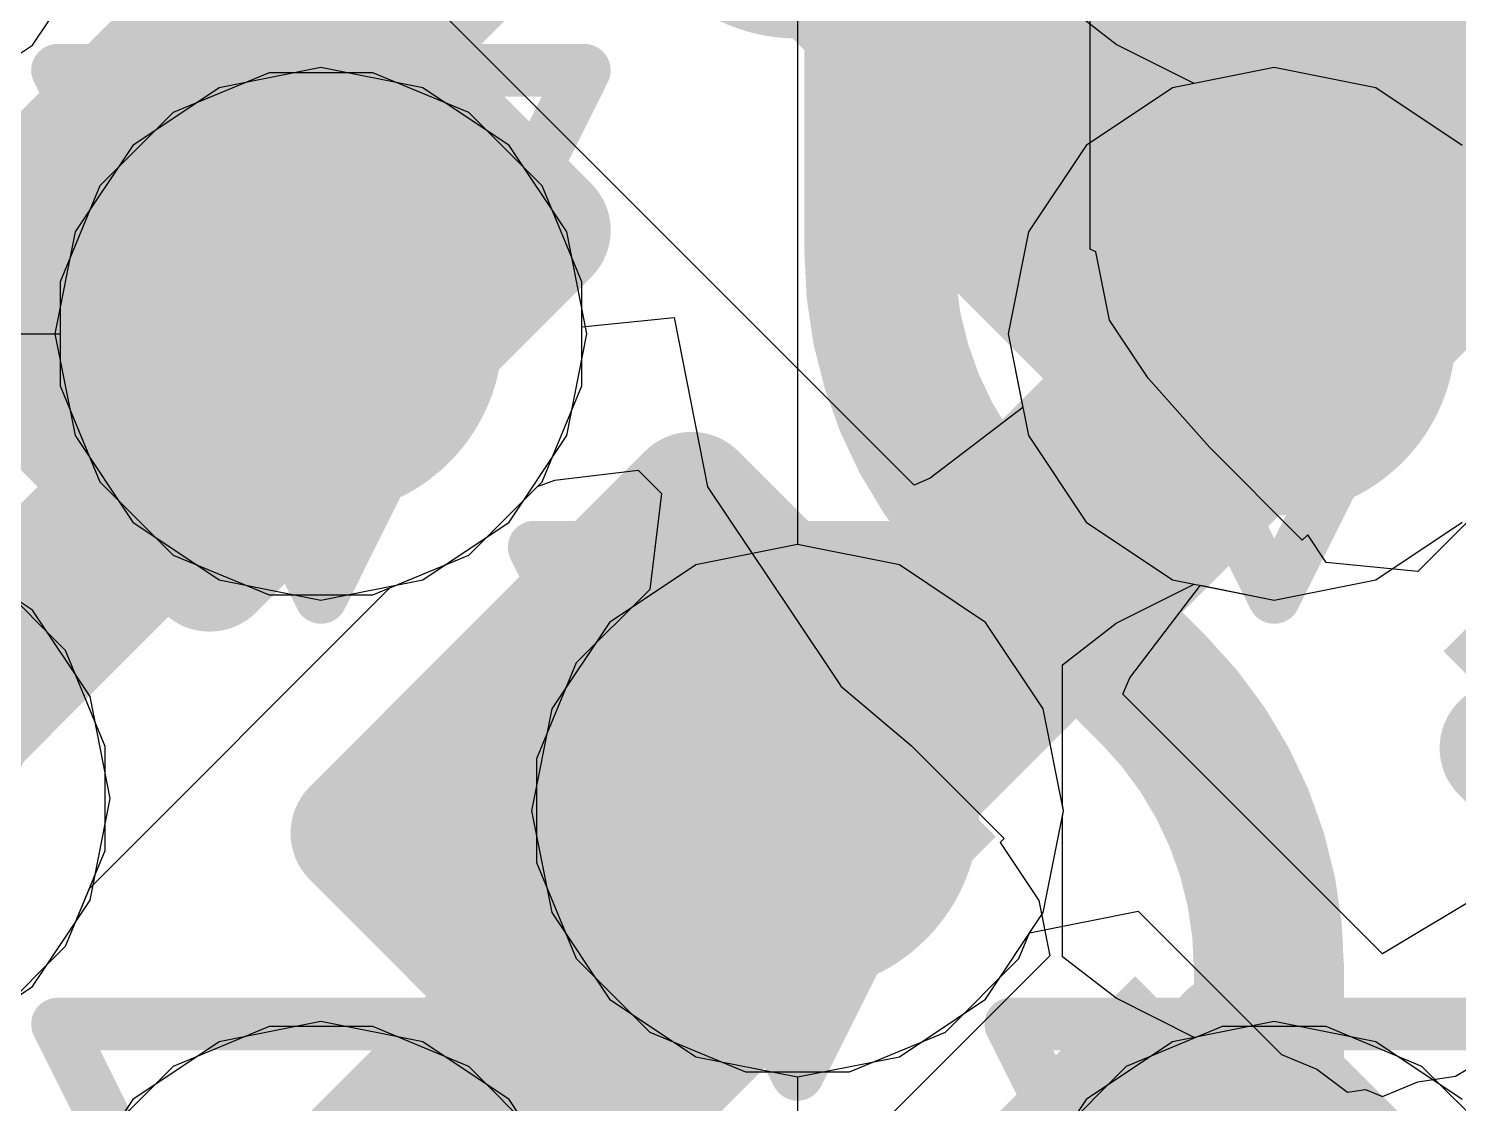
# Model space of a CAD drawing. Header units: inches. Extents: x -6 to 283, y -12 to 154.
# Drawn here: x 56.424 to 57.803, y 11.211 to 12.247 of the extents above; entities that cross this region are included whole.
import ezdxf

# ---------------------------------------------------------------- set-up
doc = ezdxf.new("R2010")
doc.units = ezdxf.units.IN
for name, color, linetype in [('Bottom Layer', 5, 'Continuous'), ('Bottom Overlay', 54, 'Continuous'), ('Bottom Paste', 16, 'Continuous'), ('Bottom Solder', 6, 'Continuous'), ('Drill Drawing', 1, 'Continuous'), ('GND-1', 16, 'Continuous'), ('GND-2', 90, 'Continuous'), ('GND-3', 216, 'Continuous'), ('GND-4', 54, 'Continuous'), ('PWR-1', 156, 'Continuous'), ('PWR-2', 130, 'Continuous'), ('Signal L1', 76, 'Continuous'), ('Signal L2', 6, 'Continuous'), ('Top Layer', 1, 'Continuous'), ('Top Paste', 8, 'Continuous'), ('Top Solder', 216, 'Continuous'), ('Via Holes', 16, 'Continuous')]:
    doc.layers.add(name, color=color, linetype=linetype)

# ---------------------------------------------------------------- blocks, each defined once
blk = doc.blocks.new('BGA_565_15_5_14_4__57')
at = {"layer": 'Top Layer'}
h = blk.add_hatch(color=1, dxfattribs=at)
edge = h.paths.add_edge_path()
edge.add_arc((-4.875, -0.325), 0.125, 0, 360)
h = blk.add_hatch(color=1, dxfattribs=at)
edge = h.paths.add_edge_path()
edge.add_arc((-4.225, -0.325), 0.125, 0, 360)
h = blk.add_hatch(color=1, dxfattribs=at)
edge = h.paths.add_edge_path()
edge.add_arc((-4.225, -0.975), 0.125, 0, 360)
at = {"layer": 'Top Paste'}
h = blk.add_hatch(color=8, dxfattribs=at)
edge = h.paths.add_edge_path()
edge.add_arc((-4.875, -0.325), 0.125, 0, 360)
h = blk.add_hatch(color=8, dxfattribs=at)
edge = h.paths.add_edge_path()
edge.add_arc((-4.225, -0.325), 0.125, 0, 360)
h = blk.add_hatch(color=8, dxfattribs=at)
edge = h.paths.add_edge_path()
edge.add_arc((-4.225, -0.975), 0.125, 0, 360)
at = {"layer": 'Top Solder'}
h = blk.add_hatch(color=216, dxfattribs=at)
edge = h.paths.add_edge_path()
edge.add_arc((-4.875, -0.325), 0.175, 0, 360)
h = blk.add_hatch(color=216, dxfattribs=at)
edge = h.paths.add_edge_path()
edge.add_arc((-4.225, -0.325), 0.175, 0, 360)
h = blk.add_hatch(color=216, dxfattribs=at)
edge = h.paths.add_edge_path()
edge.add_arc((-4.875, -0.975), 0.175, 0, 360)
h = blk.add_hatch(color=216, dxfattribs=at)
edge = h.paths.add_edge_path()
edge.add_arc((-4.225, -0.975), 0.175, 0, 360)
blk = doc.blocks.new('CAP_0201_B_344')
at = {"layer": 'Bottom Layer'}
for points in [[(-0.45, 0.15), (-0.15, 0.15), (-0.15, -0.15), (-0.45, -0.15)], [(0.15, 0.15), (0.45, 0.15), (0.45, -0.15), (0.15, -0.15)]]:
    blk.add_hatch(color=5, dxfattribs=at).paths.add_polyline_path(points)
at = {"layer": 'Bottom Paste'}
for points in [[(-0.45, 0.15), (-0.15, 0.15), (-0.15, -0.15), (-0.45, -0.15)], [(0.15, 0.15), (0.45, 0.15), (0.45, -0.15), (0.15, -0.15)]]:
    blk.add_hatch(color=16, dxfattribs=at).paths.add_polyline_path(points)
at = {"layer": 'Bottom Solder'}
for points in [[(-0.505, 0.205), (-0.095, 0.205), (-0.095, -0.205), (-0.505, -0.205)], [(0.095, 0.205), (0.505, 0.205), (0.505, -0.205), (0.095, -0.205)]]:
    blk.add_hatch(color=6, dxfattribs=at).paths.add_polyline_path(points)
at = {"layer": 'Bottom Overlay'}
for points in [[(-0.5334, 0.2286, 0.127, 0.127, 0), (-0.2032, 0.2286, 0.127, 0.127, 0)], [(-0.5334, -0.2286, 0.127, 0.127, 0), (-0.5334, 0.2286, 0.127, 0.127, 0)], [(0.2032, 0.2286, 0.127, 0.127, 0), (0.5334, 0.2286, 0.127, 0.127, 0)], [(0.5334, -0.2286, 0.127, 0.127, 0), (0.5334, 0.2286, 0.127, 0.127, 0)], [(-0.5334, -0.2286, 0.127, 0.127, 0), (-0.2032, -0.2286, 0.127, 0.127, 0)], [(0.2032, -0.2286, 0.127, 0.127, 0), (0.5334, -0.2286, 0.127, 0.127, 0)]]:
    blk.add_lwpolyline(points, format="xyseb", dxfattribs=at)
for points in [[(-0.5651, 0.2286, 0.0635, 0.0635, 1), (-0.5016, 0.2286, 0.0635, 0.0635, 1)], [(-0.5651, 0.2286, 0.0635, 0.0635, 1), (-0.5016, 0.2286, 0.0635, 0.0635, 1)], [(-0.2349, 0.2286, 0.0635, 0.0635, 1), (-0.1714, 0.2286, 0.0635, 0.0635, 1)], [(0.1714, 0.2286, 0.0635, 0.0635, 1), (0.2349, 0.2286, 0.0635, 0.0635, 1)], [(0.5016, 0.2286, 0.0635, 0.0635, 1), (0.5651, 0.2286, 0.0635, 0.0635, 1)], [(0.5016, 0.2286, 0.0635, 0.0635, 1), (0.5651, 0.2286, 0.0635, 0.0635, 1)], [(-0.5651, -0.2286, 0.0635, 0.0635, 1), (-0.5016, -0.2286, 0.0635, 0.0635, 1)], [(-0.5651, -0.2286, 0.0635, 0.0635, 1), (-0.5016, -0.2286, 0.0635, 0.0635, 1)], [(-0.2349, -0.2286, 0.0635, 0.0635, 1), (-0.1714, -0.2286, 0.0635, 0.0635, 1)], [(0.1714, -0.2286, 0.0635, 0.0635, 1), (0.2349, -0.2286, 0.0635, 0.0635, 1)], [(0.5016, -0.2286, 0.0635, 0.0635, 1), (0.5651, -0.2286, 0.0635, 0.0635, 1)], [(0.5016, -0.2286, 0.0635, 0.0635, 1), (0.5651, -0.2286, 0.0635, 0.0635, 1)]]:
    blk.add_lwpolyline(points, format="xyseb", close=True, dxfattribs=at)
blk = doc.blocks.new('CAP_0201_B_349')
at = {"layer": 'Bottom Layer'}
for points in [[(-0.45, 0.15), (-0.15, 0.15), (-0.15, -0.15), (-0.45, -0.15)], [(0.15, 0.15), (0.45, 0.15), (0.45, -0.15), (0.15, -0.15)]]:
    blk.add_hatch(color=5, dxfattribs=at).paths.add_polyline_path(points)
at = {"layer": 'Bottom Paste'}
for points in [[(-0.45, 0.15), (-0.15, 0.15), (-0.15, -0.15), (-0.45, -0.15)], [(0.15, 0.15), (0.45, 0.15), (0.45, -0.15), (0.15, -0.15)]]:
    blk.add_hatch(color=16, dxfattribs=at).paths.add_polyline_path(points)
at = {"layer": 'Bottom Solder'}
for points in [[(-0.505, 0.205), (-0.095, 0.205), (-0.095, -0.205), (-0.505, -0.205)], [(0.095, 0.205), (0.505, 0.205), (0.505, -0.205), (0.095, -0.205)]]:
    blk.add_hatch(color=6, dxfattribs=at).paths.add_polyline_path(points)
at = {"layer": 'Bottom Overlay'}
for points in [[(-0.5334, 0.2286, 0.127, 0.127, 0), (-0.2032, 0.2286, 0.127, 0.127, 0)], [(-0.5334, -0.2286, 0.127, 0.127, 0), (-0.5334, 0.2286, 0.127, 0.127, 0)], [(0.2032, 0.2286, 0.127, 0.127, 0), (0.5334, 0.2286, 0.127, 0.127, 0)], [(0.5334, -0.2286, 0.127, 0.127, 0), (0.5334, 0.2286, 0.127, 0.127, 0)], [(-0.5334, -0.2286, 0.127, 0.127, 0), (-0.2032, -0.2286, 0.127, 0.127, 0)], [(0.2032, -0.2286, 0.127, 0.127, 0), (0.5334, -0.2286, 0.127, 0.127, 0)]]:
    blk.add_lwpolyline(points, format="xyseb", dxfattribs=at)
for points in [[(-0.5651, 0.2286, 0.0635, 0.0635, 1), (-0.5016, 0.2286, 0.0635, 0.0635, 1)], [(-0.5651, 0.2286, 0.0635, 0.0635, 1), (-0.5016, 0.2286, 0.0635, 0.0635, 1)], [(-0.2349, 0.2286, 0.0635, 0.0635, 1), (-0.1714, 0.2286, 0.0635, 0.0635, 1)], [(0.1714, 0.2286, 0.0635, 0.0635, 1), (0.2349, 0.2286, 0.0635, 0.0635, 1)], [(0.5016, 0.2286, 0.0635, 0.0635, 1), (0.5651, 0.2286, 0.0635, 0.0635, 1)], [(0.5016, 0.2286, 0.0635, 0.0635, 1), (0.5651, 0.2286, 0.0635, 0.0635, 1)], [(-0.5651, -0.2286, 0.0635, 0.0635, 1), (-0.5016, -0.2286, 0.0635, 0.0635, 1)], [(-0.5651, -0.2286, 0.0635, 0.0635, 1), (-0.5016, -0.2286, 0.0635, 0.0635, 1)], [(-0.2349, -0.2286, 0.0635, 0.0635, 1), (-0.1714, -0.2286, 0.0635, 0.0635, 1)], [(0.1714, -0.2286, 0.0635, 0.0635, 1), (0.2349, -0.2286, 0.0635, 0.0635, 1)], [(0.5016, -0.2286, 0.0635, 0.0635, 1), (0.5651, -0.2286, 0.0635, 0.0635, 1)], [(0.5016, -0.2286, 0.0635, 0.0635, 1), (0.5651, -0.2286, 0.0635, 0.0635, 1)]]:
    blk.add_lwpolyline(points, format="xyseb", close=True, dxfattribs=at)
blk = doc.blocks.new('CAP_0201_B_350')
at = {"layer": 'Bottom Layer'}
for points in [[(-0.45, 0.15), (-0.15, 0.15), (-0.15, -0.15), (-0.45, -0.15)], [(0.15, 0.15), (0.45, 0.15), (0.45, -0.15), (0.15, -0.15)]]:
    blk.add_hatch(color=5, dxfattribs=at).paths.add_polyline_path(points)
at = {"layer": 'Bottom Paste'}
for points in [[(-0.45, 0.15), (-0.15, 0.15), (-0.15, -0.15), (-0.45, -0.15)], [(0.15, 0.15), (0.45, 0.15), (0.45, -0.15), (0.15, -0.15)]]:
    blk.add_hatch(color=16, dxfattribs=at).paths.add_polyline_path(points)
at = {"layer": 'Bottom Solder'}
for points in [[(-0.505, 0.205), (-0.095, 0.205), (-0.095, -0.205), (-0.505, -0.205)], [(0.095, 0.205), (0.505, 0.205), (0.505, -0.205), (0.095, -0.205)]]:
    blk.add_hatch(color=6, dxfattribs=at).paths.add_polyline_path(points)
at = {"layer": 'Bottom Overlay'}
for points in [[(-0.5334, 0.2286, 0.127, 0.127, 0), (-0.2032, 0.2286, 0.127, 0.127, 0)], [(-0.5334, -0.2286, 0.127, 0.127, 0), (-0.5334, 0.2286, 0.127, 0.127, 0)], [(0.2032, 0.2286, 0.127, 0.127, 0), (0.5334, 0.2286, 0.127, 0.127, 0)], [(0.5334, -0.2286, 0.127, 0.127, 0), (0.5334, 0.2286, 0.127, 0.127, 0)], [(-0.5334, -0.2286, 0.127, 0.127, 0), (-0.2032, -0.2286, 0.127, 0.127, 0)], [(0.2032, -0.2286, 0.127, 0.127, 0), (0.5334, -0.2286, 0.127, 0.127, 0)]]:
    blk.add_lwpolyline(points, format="xyseb", dxfattribs=at)
for points in [[(-0.5651, 0.2286, 0.0635, 0.0635, 1), (-0.5016, 0.2286, 0.0635, 0.0635, 1)], [(-0.5651, 0.2286, 0.0635, 0.0635, 1), (-0.5016, 0.2286, 0.0635, 0.0635, 1)], [(-0.2349, 0.2286, 0.0635, 0.0635, 1), (-0.1714, 0.2286, 0.0635, 0.0635, 1)], [(0.1714, 0.2286, 0.0635, 0.0635, 1), (0.2349, 0.2286, 0.0635, 0.0635, 1)], [(0.5016, 0.2286, 0.0635, 0.0635, 1), (0.5651, 0.2286, 0.0635, 0.0635, 1)], [(0.5016, 0.2286, 0.0635, 0.0635, 1), (0.5651, 0.2286, 0.0635, 0.0635, 1)], [(-0.5651, -0.2286, 0.0635, 0.0635, 1), (-0.5016, -0.2286, 0.0635, 0.0635, 1)], [(-0.5651, -0.2286, 0.0635, 0.0635, 1), (-0.5016, -0.2286, 0.0635, 0.0635, 1)], [(-0.2349, -0.2286, 0.0635, 0.0635, 1), (-0.1714, -0.2286, 0.0635, 0.0635, 1)], [(0.1714, -0.2286, 0.0635, 0.0635, 1), (0.2349, -0.2286, 0.0635, 0.0635, 1)], [(0.5016, -0.2286, 0.0635, 0.0635, 1), (0.5651, -0.2286, 0.0635, 0.0635, 1)], [(0.5016, -0.2286, 0.0635, 0.0635, 1), (0.5651, -0.2286, 0.0635, 0.0635, 1)]]:
    blk.add_lwpolyline(points, format="xyseb", close=True, dxfattribs=at)
blk = doc.blocks.new('CAP_0201_B_360')
at = {"layer": 'Bottom Layer'}
for points in [[(-0.45, 0.15), (-0.15, 0.15), (-0.15, -0.15), (-0.45, -0.15)], [(0.15, 0.15), (0.45, 0.15), (0.45, -0.15), (0.15, -0.15)]]:
    blk.add_hatch(color=5, dxfattribs=at).paths.add_polyline_path(points)
at = {"layer": 'Bottom Paste'}
for points in [[(-0.45, 0.15), (-0.15, 0.15), (-0.15, -0.15), (-0.45, -0.15)], [(0.15, 0.15), (0.45, 0.15), (0.45, -0.15), (0.15, -0.15)]]:
    blk.add_hatch(color=16, dxfattribs=at).paths.add_polyline_path(points)
at = {"layer": 'Bottom Solder'}
for points in [[(-0.505, 0.205), (-0.095, 0.205), (-0.095, -0.205), (-0.505, -0.205)], [(0.095, 0.205), (0.505, 0.205), (0.505, -0.205), (0.095, -0.205)]]:
    blk.add_hatch(color=6, dxfattribs=at).paths.add_polyline_path(points)
at = {"layer": 'Bottom Overlay'}
for points in [[(-0.5334, 0.2286, 0.127, 0.127, 0), (-0.2032, 0.2286, 0.127, 0.127, 0)], [(-0.5334, -0.2286, 0.127, 0.127, 0), (-0.5334, 0.2286, 0.127, 0.127, 0)], [(0.2032, 0.2286, 0.127, 0.127, 0), (0.5334, 0.2286, 0.127, 0.127, 0)], [(0.5334, -0.2286, 0.127, 0.127, 0), (0.5334, 0.2286, 0.127, 0.127, 0)], [(-0.5334, -0.2286, 0.127, 0.127, 0), (-0.2032, -0.2286, 0.127, 0.127, 0)], [(0.2032, -0.2286, 0.127, 0.127, 0), (0.5334, -0.2286, 0.127, 0.127, 0)]]:
    blk.add_lwpolyline(points, format="xyseb", dxfattribs=at)
for points in [[(-0.5651, 0.2286, 0.0635, 0.0635, 1), (-0.5016, 0.2286, 0.0635, 0.0635, 1)], [(-0.5651, 0.2286, 0.0635, 0.0635, 1), (-0.5016, 0.2286, 0.0635, 0.0635, 1)], [(-0.2349, 0.2286, 0.0635, 0.0635, 1), (-0.1714, 0.2286, 0.0635, 0.0635, 1)], [(0.1714, 0.2286, 0.0635, 0.0635, 1), (0.2349, 0.2286, 0.0635, 0.0635, 1)], [(0.5016, 0.2286, 0.0635, 0.0635, 1), (0.5651, 0.2286, 0.0635, 0.0635, 1)], [(0.5016, 0.2286, 0.0635, 0.0635, 1), (0.5651, 0.2286, 0.0635, 0.0635, 1)], [(-0.5651, -0.2286, 0.0635, 0.0635, 1), (-0.5016, -0.2286, 0.0635, 0.0635, 1)], [(-0.5651, -0.2286, 0.0635, 0.0635, 1), (-0.5016, -0.2286, 0.0635, 0.0635, 1)], [(-0.2349, -0.2286, 0.0635, 0.0635, 1), (-0.1714, -0.2286, 0.0635, 0.0635, 1)], [(0.1714, -0.2286, 0.0635, 0.0635, 1), (0.2349, -0.2286, 0.0635, 0.0635, 1)], [(0.5016, -0.2286, 0.0635, 0.0635, 1), (0.5651, -0.2286, 0.0635, 0.0635, 1)], [(0.5016, -0.2286, 0.0635, 0.0635, 1), (0.5651, -0.2286, 0.0635, 0.0635, 1)]]:
    blk.add_lwpolyline(points, format="xyseb", close=True, dxfattribs=at)

msp = doc.modelspace()

# ---------------------------------------------------------------- hatches: boundary and pattern name
at = {"layer": 'Bottom Layer'}
h = msp.add_hatch(color=5, dxfattribs=at)
edge = h.paths.add_edge_path()
edge.add_arc((56.7059, 11.9529), 0.15, 0, 360)
h = msp.add_hatch(color=5, dxfattribs=at)
edge = h.paths.add_edge_path()
edge.add_arc((57.6252, 11.9529), 0.15, 0, 360)
h = msp.add_hatch(color=5, dxfattribs=at)
edge = h.paths.add_edge_path()
edge.add_arc((57.1655, 11.4933), 0.15, 0, 360)
at = {"layer": 'GND-1'}
h = msp.add_hatch(color=16, dxfattribs=at)
edge = h.paths.add_edge_path()
edge.add_arc((56.7059, 11.9529), 0.15, 0, 360)
h = msp.add_hatch(color=16, dxfattribs=at)
edge = h.paths.add_edge_path()
edge.add_arc((57.6252, 11.9529), 0.15, 0, 360)
h = msp.add_hatch(color=16, dxfattribs=at)
edge = h.paths.add_edge_path()
edge.add_arc((57.1655, 11.4933), 0.15, 0, 360)
at = {"layer": 'GND-2'}
h = msp.add_hatch(color=90, dxfattribs=at)
edge = h.paths.add_edge_path()
edge.add_arc((56.7059, 11.9529), 0.15, 0, 360)
h = msp.add_hatch(color=90, dxfattribs=at)
edge = h.paths.add_edge_path()
edge.add_arc((57.6252, 11.9529), 0.15, 0, 360)
h = msp.add_hatch(color=90, dxfattribs=at)
edge = h.paths.add_edge_path()
edge.add_arc((57.1655, 11.4933), 0.15, 0, 360)
at = {"layer": 'GND-3'}
h = msp.add_hatch(color=216, dxfattribs=at)
edge = h.paths.add_edge_path()
edge.add_arc((56.7059, 11.9529), 0.15, 0, 360)
h = msp.add_hatch(color=216, dxfattribs=at)
edge = h.paths.add_edge_path()
edge.add_arc((57.6252, 11.9529), 0.15, 0, 360)
h = msp.add_hatch(color=216, dxfattribs=at)
edge = h.paths.add_edge_path()
edge.add_arc((57.1655, 11.4933), 0.15, 0, 360)
at = {"layer": 'GND-4'}
h = msp.add_hatch(color=54, dxfattribs=at)
edge = h.paths.add_edge_path()
edge.add_arc((56.7059, 11.9529), 0.15, 0, 360)
h = msp.add_hatch(color=54, dxfattribs=at)
edge = h.paths.add_edge_path()
edge.add_arc((57.6252, 11.9529), 0.15, 0, 360)
h = msp.add_hatch(color=54, dxfattribs=at)
edge = h.paths.add_edge_path()
edge.add_arc((57.1655, 11.4933), 0.15, 0, 360)
at = {"layer": 'PWR-1'}
h = msp.add_hatch(color=156, dxfattribs=at)
edge = h.paths.add_edge_path()
edge.add_arc((56.7059, 11.9529), 0.15, 0, 360)
h = msp.add_hatch(color=156, dxfattribs=at)
edge = h.paths.add_edge_path()
edge.add_arc((57.6252, 11.9529), 0.15, 0, 360)
h = msp.add_hatch(color=156, dxfattribs=at)
edge = h.paths.add_edge_path()
edge.add_arc((57.1655, 11.4933), 0.15, 0, 360)
at = {"layer": 'PWR-2'}
h = msp.add_hatch(color=130, dxfattribs=at)
edge = h.paths.add_edge_path()
edge.add_arc((56.7059, 11.9529), 0.15, 0, 360)
h = msp.add_hatch(color=130, dxfattribs=at)
edge = h.paths.add_edge_path()
edge.add_arc((57.6252, 11.9529), 0.15, 0, 360)
h = msp.add_hatch(color=130, dxfattribs=at)
edge = h.paths.add_edge_path()
edge.add_arc((57.1655, 11.4933), 0.15, 0, 360)
at = {"layer": 'Signal L1'}
h = msp.add_hatch(color=76, dxfattribs=at)
edge = h.paths.add_edge_path()
edge.add_arc((56.7059, 11.9529), 0.15, 0, 360)
h = msp.add_hatch(color=76, dxfattribs=at)
edge = h.paths.add_edge_path()
edge.add_arc((57.6252, 11.9529), 0.15, 0, 360)
h = msp.add_hatch(color=76, dxfattribs=at)
edge = h.paths.add_edge_path()
edge.add_arc((57.1655, 11.4933), 0.15, 0, 360)
at = {"layer": 'Signal L2'}
h = msp.add_hatch(color=6, dxfattribs=at)
edge = h.paths.add_edge_path()
edge.add_arc((56.7059, 11.9529), 0.15, 0, 360)
h = msp.add_hatch(color=6, dxfattribs=at)
edge = h.paths.add_edge_path()
edge.add_arc((57.6252, 11.9529), 0.15, 0, 360)
h = msp.add_hatch(color=6, dxfattribs=at)
edge = h.paths.add_edge_path()
edge.add_arc((57.1655, 11.4933), 0.15, 0, 360)
at = {"layer": 'Top Layer'}
h = msp.add_hatch(color=1, dxfattribs=at)
edge = h.paths.add_edge_path()
edge.add_arc((56.7059, 11.9529), 0.15, 0, 360)
h = msp.add_hatch(color=1, dxfattribs=at)
edge = h.paths.add_edge_path()
edge.add_arc((57.6252, 11.9529), 0.15, 0, 360)
h = msp.add_hatch(color=1, dxfattribs=at)
edge = h.paths.add_edge_path()
edge.add_arc((57.1655, 11.4933), 0.15, 0, 360)
at = {"layer": 'Via Holes'}
h = msp.add_hatch(color=7, dxfattribs=at)
edge = h.paths.add_edge_path()
edge.add_arc((56.7059, 11.9529), 0.075, 0, 360)
h = msp.add_hatch(color=7, dxfattribs=at)
edge = h.paths.add_edge_path()
edge.add_arc((57.6252, 11.9529), 0.075, 0, 360)
h = msp.add_hatch(color=7, dxfattribs=at)
edge = h.paths.add_edge_path()
edge.add_arc((57.1655, 11.4933), 0.075, 0, 360)

# ---------------------------------------------------------------- linework, layer by layer
at = {"layer": 'Bottom Layer'}
for p, q in [((57.4478, 12.0346), (57.4478, 12.353)), ((58.0783, 12.0386), (57.7638, 11.724)), ((57.4533, 12.0321), (57.4478, 12.0346)), ((57.4664, 11.9662), (57.4533, 12.0321)), ((56.9575, 11.9598), (57.0464, 11.9686)), ((57.0464, 11.9686), (57.0788, 11.8056)), ((56.9575, 11.9029), (56.9575, 11.9598)), ((57.5038, 11.9103), (57.4664, 11.9662)), ((56.9192, 11.8104), (56.9575, 11.9029)), ((57.5628, 11.8436), (57.5038, 11.9103)), ((57.6523, 11.7541), (57.5628, 11.8436)), ((56.8484, 11.7396), (56.9192, 11.8104)), ((57.0788, 11.8056), (57.159, 11.6857)), ((57.6575, 11.7593), (57.6523, 11.7541)), ((57.6753, 11.7327), (57.6575, 11.7593)), ((56.7725, 11.7082), (56.8484, 11.7396)), ((57.7638, 11.724), (57.6753, 11.7327)), ((56.4827, 11.4184), (56.7725, 11.7082)), ((57.159, 11.6857), (57.2069, 11.6139)), ((57.2069, 11.6139), (57.2071, 11.6136)), ((57.2071, 11.6136), (57.2753, 11.556)), ((57.2753, 11.556), (57.3648, 11.4665)), ((57.3648, 11.4665), (57.3609, 11.4627)), ((57.3609, 11.4627), (57.3982, 11.4068)), ((56.4596, 11.3627), (56.4827, 11.4184)), ((57.3982, 11.4068), (57.4088, 11.3536)), ((56.3888, 11.2919), (56.4596, 11.3627)), ((57.4088, 11.3536), (57.0993, 11.0441))]:
    msp.add_line(p, q, dxfattribs=at)
for points in [[(56.6203, 12.1174, 0.1778, 0.1778, 0), (56.9608, 12.458, 0.1778, 0.1778, 0)], [(57.2445, 12.0346, 0.1448, 0.1448, 0), (57.2445, 12.3784, 0.1448, 0.1448, 0)], [(56.5771, 12.0742, 0.1778, 0.1778, 0), (56.6203, 12.1174, 0.1778, 0.1778, 0)], [(57.356, 11.7628, 0.1448, 0.1448, -0.198764), (57.2445, 12.0321, 0.1448, 0.1448, 0)], [(56.2522, 11.4993, 0.1778, 0.1778, 0), (56.7059, 11.953, 0.1778, 0.1778, 0)], [(57.356, 11.7628, 0.1448, 0.1448, 0), (57.3561, 11.7627, 0.1448, 0.1448, 0)], [(57.3561, 11.7627, 0.1448, 0.1448, -0.000142), (57.356, 11.7628, 0.1448, 0.1448, 0)], [(57.3561, 11.7627, 0.1448, 0.1448, 0), (57.5085, 11.6103, 0.1448, 0.1448, 0)], [(57.5085, 11.6103, 0.1448, 0.1448, 0), (57.5087, 11.6101, 0.1448, 0.1448, 0)], [(57.5085, 11.6103, 0.1448, 0.1448, -0.000142), (57.5087, 11.6101, 0.1448, 0.1448, 0)], [(57.5087, 11.6101, 0.1448, 0.1448, -0.198764), (57.6201, 11.3409, 0.1448, 0.1448, 0)], [(57.6201, 11.3409, 0.1448, 0.1448, 0), (57.6201, 11.3434, 0.1448, 0.1448, 0)], [(57.6201, 11.0363, 0.1448, 0.1448, 0), (57.6201, 11.3409, 0.1448, 0.1448, 0)]]:
    msp.add_lwpolyline(points, format="xyseb", dxfattribs=at)
for points in [[(56.5758, 12.1174, 0.0889, 0.0889, 1), (56.6647, 12.1174, 0.0889, 0.0889, 1)], [(56.5758, 12.1174, 0.0889, 0.0889, 1), (56.6647, 12.1174, 0.0889, 0.0889, 1)], [(56.5326, 12.0742, 0.0889, 0.0889, 1), (56.6215, 12.0742, 0.0889, 0.0889, 1)], [(57.2084, 12.0346, 0.0724, 0.0724, 1), (57.2807, 12.0346, 0.0724, 0.0724, 1)], [(57.2084, 12.0321, 0.0724, 0.0724, 1), (57.2807, 12.0321, 0.0724, 0.0724, 1)], [(56.6615, 11.953, 0.0889, 0.0889, 1), (56.7504, 11.953, 0.0889, 0.0889, 1)], [(57.3198, 11.7628, 0.0724, 0.0724, 1), (57.3922, 11.7628, 0.0724, 0.0724, 1)], [(57.3198, 11.7628, 0.0724, 0.0724, 1), (57.3922, 11.7628, 0.0724, 0.0724, 1)], [(57.3198, 11.7628, 0.0724, 0.0724, 1), (57.3922, 11.7628, 0.0724, 0.0724, 1)], [(57.3199, 11.7627, 0.0724, 0.0724, 1), (57.3923, 11.7627, 0.0724, 0.0724, 1)], [(57.3199, 11.7627, 0.0724, 0.0724, 1), (57.3923, 11.7627, 0.0724, 0.0724, 1)], [(57.3199, 11.7627, 0.0724, 0.0724, 1), (57.3923, 11.7627, 0.0724, 0.0724, 1)], [(57.4723, 11.6103, 0.0724, 0.0724, 1), (57.5447, 11.6103, 0.0724, 0.0724, 1)], [(57.4723, 11.6103, 0.0724, 0.0724, 1), (57.5447, 11.6103, 0.0724, 0.0724, 1)], [(57.4723, 11.6103, 0.0724, 0.0724, 1), (57.5447, 11.6103, 0.0724, 0.0724, 1)], [(57.4725, 11.6101, 0.0724, 0.0724, 1), (57.5449, 11.6101, 0.0724, 0.0724, 1)], [(57.4725, 11.6101, 0.0724, 0.0724, 1), (57.5449, 11.6101, 0.0724, 0.0724, 1)], [(57.4725, 11.6101, 0.0724, 0.0724, 1), (57.5449, 11.6101, 0.0724, 0.0724, 1)], [(57.5839, 11.3434, 0.0724, 0.0724, 1), (57.6563, 11.3434, 0.0724, 0.0724, 1)], [(57.5839, 11.3409, 0.0724, 0.0724, 1), (57.6563, 11.3409, 0.0724, 0.0724, 1)], [(57.5839, 11.3409, 0.0724, 0.0724, 1), (57.6563, 11.3409, 0.0724, 0.0724, 1)], [(57.5839, 11.3409, 0.0724, 0.0724, 1), (57.6563, 11.3409, 0.0724, 0.0724, 1)]]:
    msp.add_lwpolyline(points, format="xyseb", close=True, dxfattribs=at)
at = {"layer": 'Drill Drawing'}
for points in [[(56.4519, 12.2069, 0.0508, 0.0508, 0), (56.9599, 12.2069, 0.0508, 0.0508, 0)], [(56.4519, 12.2069, 0.0508, 0.0508, 0), (56.7059, 11.6989, 0.0508, 0.0508, 0)], [(56.7059, 11.6989, 0.0508, 0.0508, 0), (56.9599, 12.2069, 0.0508, 0.0508, 0)], [(57.3712, 12.2069, 0.0508, 0.0508, 0), (57.8792, 12.2069, 0.0508, 0.0508, 0)], [(57.3712, 12.2069, 0.0508, 0.0508, 0), (57.6252, 11.6989, 0.0508, 0.0508, 0)], [(57.6252, 11.6989, 0.0508, 0.0508, 0), (57.8792, 12.2069, 0.0508, 0.0508, 0)], [(55.9923, 11.7592, 0.0508, 0.0508, 0), (56.5003, 11.7592, 0.0508, 0.0508, 0)], [(56.2463, 11.2512, 0.0508, 0.0508, 0), (56.5003, 11.7592, 0.0508, 0.0508, 0)], [(56.9115, 11.7473, 0.0508, 0.0508, 0), (57.4195, 11.7473, 0.0508, 0.0508, 0)], [(56.9115, 11.7473, 0.0508, 0.0508, 0), (57.1655, 11.2393, 0.0508, 0.0508, 0)], [(57.1655, 11.2393, 0.0508, 0.0508, 0), (57.4195, 11.7473, 0.0508, 0.0508, 0)], [(56.4519, 11.2877, 0.0508, 0.0508, 0), (56.9599, 11.2877, 0.0508, 0.0508, 0)], [(56.4519, 11.2877, 0.0508, 0.0508, 0), (56.7059, 10.7797, 0.0508, 0.0508, 0)], [(56.7059, 10.7797, 0.0508, 0.0508, 0), (56.9599, 11.2877, 0.0508, 0.0508, 0)], [(57.3712, 11.2877, 0.0508, 0.0508, 0), (57.8792, 11.2877, 0.0508, 0.0508, 0)], [(57.3712, 11.2877, 0.0508, 0.0508, 0), (57.6252, 10.7797, 0.0508, 0.0508, 0)]]:
    msp.add_lwpolyline(points, format="xyseb", dxfattribs=at)
for points in [[(56.4392, 12.2069, 0.0254, 0.0254, 1), (56.4646, 12.2069, 0.0254, 0.0254, 1)], [(56.4392, 12.2069, 0.0254, 0.0254, 1), (56.4646, 12.2069, 0.0254, 0.0254, 1)], [(56.9472, 12.2069, 0.0254, 0.0254, 1), (56.9726, 12.2069, 0.0254, 0.0254, 1)], [(56.9472, 12.2069, 0.0254, 0.0254, 1), (56.9726, 12.2069, 0.0254, 0.0254, 1)], [(57.3585, 12.2069, 0.0254, 0.0254, 1), (57.3839, 12.2069, 0.0254, 0.0254, 1)], [(57.3585, 12.2069, 0.0254, 0.0254, 1), (57.3839, 12.2069, 0.0254, 0.0254, 1)], [(56.4876, 11.7592, 0.0254, 0.0254, 1), (56.513, 11.7592, 0.0254, 0.0254, 1)], [(56.4876, 11.7592, 0.0254, 0.0254, 1), (56.513, 11.7592, 0.0254, 0.0254, 1)], [(56.8988, 11.7473, 0.0254, 0.0254, 1), (56.9242, 11.7473, 0.0254, 0.0254, 1)], [(56.8988, 11.7473, 0.0254, 0.0254, 1), (56.9242, 11.7473, 0.0254, 0.0254, 1)], [(57.4068, 11.7473, 0.0254, 0.0254, 1), (57.4322, 11.7473, 0.0254, 0.0254, 1)], [(57.4068, 11.7473, 0.0254, 0.0254, 1), (57.4322, 11.7473, 0.0254, 0.0254, 1)], [(56.6932, 11.6989, 0.0254, 0.0254, 1), (56.7186, 11.6989, 0.0254, 0.0254, 1)], [(56.6932, 11.6989, 0.0254, 0.0254, 1), (56.7186, 11.6989, 0.0254, 0.0254, 1)], [(57.6125, 11.6989, 0.0254, 0.0254, 1), (57.6379, 11.6989, 0.0254, 0.0254, 1)], [(57.6125, 11.6989, 0.0254, 0.0254, 1), (57.6379, 11.6989, 0.0254, 0.0254, 1)], [(56.4392, 11.2877, 0.0254, 0.0254, 1), (56.4646, 11.2877, 0.0254, 0.0254, 1)], [(56.4392, 11.2877, 0.0254, 0.0254, 1), (56.4646, 11.2877, 0.0254, 0.0254, 1)], [(56.9472, 11.2877, 0.0254, 0.0254, 1), (56.9726, 11.2877, 0.0254, 0.0254, 1)], [(56.9472, 11.2877, 0.0254, 0.0254, 1), (56.9726, 11.2877, 0.0254, 0.0254, 1)], [(57.3585, 11.2877, 0.0254, 0.0254, 1), (57.3839, 11.2877, 0.0254, 0.0254, 1)], [(57.3585, 11.2877, 0.0254, 0.0254, 1), (57.3839, 11.2877, 0.0254, 0.0254, 1)], [(57.1528, 11.2393, 0.0254, 0.0254, 1), (57.1782, 11.2393, 0.0254, 0.0254, 1)], [(57.1528, 11.2393, 0.0254, 0.0254, 1), (57.1782, 11.2393, 0.0254, 0.0254, 1)]]:
    msp.add_lwpolyline(points, format="xyseb", close=True, dxfattribs=at)
at = {"layer": 'GND-1'}
for p, q in [((56.6559, 12.2045), (56.5634, 12.1662)), ((56.756, 12.2045), (56.6559, 12.2045)), ((56.8484, 12.1662), (56.756, 12.2045)), ((56.5634, 12.1662), (56.4926, 12.0955)), ((56.9192, 12.0955), (56.8484, 12.1662)), ((56.4926, 12.0955), (56.4543, 12.003)), ((56.9575, 12.003), (56.9192, 12.0955)), ((56.4543, 12.003), (56.4543, 11.9029)), ((56.9575, 11.9029), (56.9575, 12.003)), ((56.4543, 11.9029), (56.4926, 11.8104)), ((56.9192, 11.8104), (56.9575, 11.9029)), ((56.4926, 11.8104), (56.5634, 11.7396)), ((56.8484, 11.7396), (56.9192, 11.8104)), ((56.5634, 11.7396), (56.6559, 11.7013)), ((56.756, 11.7013), (56.8484, 11.7396)), ((56.4596, 11.6477), (56.3888, 11.7185)), ((56.6559, 11.7013), (56.756, 11.7013)), ((56.4979, 11.5552), (56.4596, 11.6477)), ((56.4979, 11.4551), (56.4979, 11.5552)), ((56.4596, 11.3627), (56.4979, 11.4551)), ((56.3888, 11.2919), (56.4596, 11.3627)), ((57.5751, 11.2853), (57.4826, 11.247)), ((57.6752, 11.2853), (57.5751, 11.2853)), ((57.7677, 11.247), (57.6752, 11.2853)), ((57.4826, 11.247), (57.4119, 11.1762)), ((57.8385, 11.1762), (57.7677, 11.247))]:
    msp.add_line(p, q, dxfattribs=at)
at = {"layer": 'GND-2'}
for p, q in [((56.6559, 12.2045), (56.5634, 12.1662)), ((56.756, 12.2045), (56.6559, 12.2045)), ((56.8484, 12.1662), (56.756, 12.2045)), ((56.5634, 12.1662), (56.4926, 12.0955)), ((56.9192, 12.0955), (56.8484, 12.1662)), ((56.4926, 12.0955), (56.4543, 12.003)), ((56.9575, 12.003), (56.9192, 12.0955)), ((56.4543, 12.003), (56.4543, 11.9029)), ((56.9575, 11.9029), (56.9575, 12.003)), ((56.4543, 11.9029), (56.4926, 11.8104)), ((56.9192, 11.8104), (56.9575, 11.9029)), ((56.4926, 11.8104), (56.5634, 11.7396)), ((56.8484, 11.7396), (56.9192, 11.8104)), ((56.5634, 11.7396), (56.6559, 11.7013)), ((56.756, 11.7013), (56.8484, 11.7396)), ((56.4596, 11.6477), (56.3888, 11.7185)), ((56.6559, 11.7013), (56.756, 11.7013)), ((56.4979, 11.5552), (56.4596, 11.6477)), ((56.4979, 11.4551), (56.4979, 11.5552)), ((56.4596, 11.3627), (56.4979, 11.4551)), ((56.3888, 11.2919), (56.4596, 11.3627)), ((57.5751, 11.2853), (57.4826, 11.247)), ((57.6752, 11.2853), (57.5751, 11.2853)), ((57.7677, 11.247), (57.6752, 11.2853)), ((57.4826, 11.247), (57.4119, 11.1762)), ((57.8385, 11.1762), (57.7677, 11.247))]:
    msp.add_line(p, q, dxfattribs=at)
at = {"layer": 'GND-3'}
for p, q in [((56.6559, 12.2045), (56.5634, 12.1662)), ((56.756, 12.2045), (56.6559, 12.2045)), ((56.8484, 12.1662), (56.756, 12.2045)), ((56.5634, 12.1662), (56.4926, 12.0955)), ((56.9192, 12.0955), (56.8484, 12.1662)), ((56.4926, 12.0955), (56.4543, 12.003)), ((56.9575, 12.003), (56.9192, 12.0955)), ((56.4543, 12.003), (56.4543, 11.9029)), ((56.9575, 11.9029), (56.9575, 12.003)), ((56.4543, 11.9029), (56.4926, 11.8104)), ((56.9192, 11.8104), (56.9575, 11.9029)), ((56.4926, 11.8104), (56.5634, 11.7396)), ((56.8484, 11.7396), (56.9192, 11.8104)), ((56.5634, 11.7396), (56.6559, 11.7013)), ((56.756, 11.7013), (56.8484, 11.7396)), ((56.4596, 11.6477), (56.3888, 11.7185)), ((56.6559, 11.7013), (56.756, 11.7013)), ((56.4979, 11.5552), (56.4596, 11.6477)), ((56.4979, 11.4551), (56.4979, 11.5552)), ((56.4596, 11.3627), (56.4979, 11.4551)), ((56.3888, 11.2919), (56.4596, 11.3627)), ((57.5751, 11.2853), (57.4826, 11.247)), ((57.6752, 11.2853), (57.5751, 11.2853)), ((57.7677, 11.247), (57.6752, 11.2853)), ((57.4826, 11.247), (57.4119, 11.1762)), ((57.8385, 11.1762), (57.7677, 11.247))]:
    msp.add_line(p, q, dxfattribs=at)
at = {"layer": 'GND-4'}
for p, q in [((56.6559, 12.2045), (56.5634, 12.1662)), ((56.756, 12.2045), (56.6559, 12.2045)), ((56.8484, 12.1662), (56.756, 12.2045)), ((56.5634, 12.1662), (56.4926, 12.0955)), ((56.9192, 12.0955), (56.8484, 12.1662)), ((56.4926, 12.0955), (56.4543, 12.003)), ((56.9575, 12.003), (56.9192, 12.0955)), ((56.4543, 12.003), (56.4543, 11.9029)), ((56.9575, 11.9029), (56.9575, 12.003)), ((56.4543, 11.9029), (56.4926, 11.8104)), ((56.9192, 11.8104), (56.9575, 11.9029)), ((56.4926, 11.8104), (56.5634, 11.7396)), ((56.8484, 11.7396), (56.9192, 11.8104)), ((56.5634, 11.7396), (56.6559, 11.7013)), ((56.756, 11.7013), (56.8484, 11.7396)), ((56.4596, 11.6477), (56.3888, 11.7185)), ((56.6559, 11.7013), (56.756, 11.7013)), ((56.4979, 11.5552), (56.4596, 11.6477)), ((56.4979, 11.4551), (56.4979, 11.5552)), ((56.4596, 11.3627), (56.4979, 11.4551)), ((56.3888, 11.2919), (56.4596, 11.3627)), ((57.5751, 11.2853), (57.4826, 11.247)), ((57.6752, 11.2853), (57.5751, 11.2853)), ((57.7677, 11.247), (57.6752, 11.2853)), ((57.4826, 11.247), (57.4119, 11.1762)), ((57.8385, 11.1762), (57.7677, 11.247))]:
    msp.add_line(p, q, dxfattribs=at)
at = {"layer": 'PWR-1'}
for p, q in [((57.1655, 12.8185), (57.1655, 11.7498)), ((56.4277, 12.2312), (56.4833, 12.3144)), ((57.4727, 12.2318), (57.4209, 12.2718)), ((56.3445, 12.1756), (56.4277, 12.2312)), ((57.5479, 12.1941), (57.4727, 12.2318)), ((56.7059, 12.2095), (56.6077, 12.1899)), ((56.8041, 12.1899), (56.7059, 12.2095)), ((57.6252, 12.2095), (57.5479, 12.1941)), ((57.7233, 12.1899), (57.6252, 12.2095)), ((56.6077, 12.1899), (56.5245, 12.1343)), ((56.8873, 12.1343), (56.8041, 12.1899)), ((57.8065, 12.1343), (57.7233, 12.1899)), ((56.5245, 12.1343), (56.4689, 12.0511)), ((56.9429, 12.0511), (56.8873, 12.1343)), ((56.4689, 12.0511), (56.4494, 11.9529)), ((56.9624, 11.9529), (56.9429, 12.0511)), ((56.4494, 11.9529), (56.4689, 11.8548)), ((56.9429, 11.8548), (56.9624, 11.9529)), ((56.4689, 11.8548), (56.5245, 11.7715)), ((56.8873, 11.7715), (56.9429, 11.8548)), ((56.5245, 11.7715), (56.6077, 11.7159)), ((56.8041, 11.7159), (56.8873, 11.7715)), ((57.7233, 11.7159), (57.8065, 11.7715)), ((57.1655, 11.7498), (57.0674, 11.7303)), ((56.4277, 11.6866), (56.3445, 11.7422)), ((57.0674, 11.7303), (56.9841, 11.6747)), ((56.6077, 11.7159), (56.7059, 11.6964)), ((56.7059, 11.6964), (56.8041, 11.7159)), ((57.4727, 11.6741), (57.5479, 11.7118)), ((57.5479, 11.7118), (57.6252, 11.6964)), ((57.6252, 11.6964), (57.7233, 11.7159)), ((56.4833, 11.6033), (56.4277, 11.6866)), ((56.9841, 11.6747), (56.9285, 11.5915)), ((57.4209, 11.6341), (57.4727, 11.6741)), ((57.4209, 11.4994), (57.4209, 11.6341)), ((56.5028, 11.5052), (56.4833, 11.6033)), ((56.9285, 11.5915), (56.909, 11.4933)), ((56.4833, 11.407), (56.5028, 11.5052)), ((56.909, 11.4933), (56.9285, 11.3952)), ((57.4221, 11.4933), (57.4209, 11.4994)), ((57.4209, 11.4873), (57.4221, 11.4933)), ((57.4209, 11.3525), (57.4209, 11.4873)), ((56.4277, 11.3238), (56.4833, 11.407)), ((56.9285, 11.3952), (56.9841, 11.3119)), ((57.4727, 11.3126), (57.4209, 11.3525)), ((56.3445, 11.2682), (56.4277, 11.3238)), ((56.9841, 11.3119), (57.0674, 11.2563)), ((57.5479, 11.2749), (57.4727, 11.3126)), ((56.7059, 11.2902), (56.6077, 11.2707)), ((56.8041, 11.2707), (56.7059, 11.2902)), ((57.6252, 11.2902), (57.5479, 11.2749)), ((57.7233, 11.2707), (57.6252, 11.2902)), ((56.6077, 11.2707), (56.5245, 11.2151)), ((56.8873, 11.2151), (56.8041, 11.2707)), ((57.8065, 11.2151), (57.7233, 11.2707)), ((57.0674, 11.2563), (57.1655, 11.2368)), ((57.1655, 11.2368), (57.1655, 10.8306)), ((56.5245, 11.2151), (56.4689, 11.1319)), ((56.9429, 11.1319), (56.8873, 11.2151))]:
    msp.add_line(p, q, dxfattribs=at)
at = {"layer": 'PWR-2'}
for p, q in [((56.4277, 12.2312), (56.4833, 12.3144)), ((56.3445, 12.1756), (56.4277, 12.2312)), ((56.7059, 12.2095), (56.6077, 12.1899)), ((56.8041, 12.1899), (56.7059, 12.2095)), ((57.6252, 12.2095), (57.527, 12.1899)), ((57.7233, 12.1899), (57.6252, 12.2095)), ((56.6077, 12.1899), (56.5245, 12.1343)), ((56.8873, 12.1343), (56.8041, 12.1899)), ((57.527, 12.1899), (57.4438, 12.1343)), ((57.8065, 12.1343), (57.7233, 12.1899)), ((56.5245, 12.1343), (56.4689, 12.0511)), ((56.9429, 12.0511), (56.8873, 12.1343)), ((57.4438, 12.1343), (57.3882, 12.0511)), ((56.4689, 12.0511), (56.4494, 11.9529)), ((56.9624, 11.9529), (56.9429, 12.0511)), ((57.3882, 12.0511), (57.3686, 11.9529)), ((56.4494, 11.9529), (56.4689, 11.8548)), ((56.9429, 11.8548), (56.9624, 11.9529)), ((57.3686, 11.9529), (57.3882, 11.8548)), ((56.4689, 11.8548), (56.5245, 11.7715)), ((56.8873, 11.7715), (56.9429, 11.8548)), ((57.3882, 11.8548), (57.4438, 11.7715)), ((56.5245, 11.7715), (56.6077, 11.7159)), ((56.8041, 11.7159), (56.8873, 11.7715)), ((57.4438, 11.7715), (57.527, 11.7159)), ((57.7233, 11.7159), (57.8065, 11.7715)), ((57.1655, 11.7499), (57.0674, 11.7303)), ((57.2637, 11.7303), (57.1655, 11.7499)), ((56.4277, 11.6866), (56.3445, 11.7422)), ((57.0674, 11.7303), (56.9841, 11.6747)), ((57.3469, 11.6747), (57.2637, 11.7303)), ((56.6077, 11.7159), (56.7059, 11.6964)), ((56.7059, 11.6964), (56.8041, 11.7159)), ((57.527, 11.7159), (57.6252, 11.6964)), ((57.6252, 11.6964), (57.7233, 11.7159)), ((56.4833, 11.6033), (56.4277, 11.6866)), ((56.9841, 11.6747), (56.9285, 11.5915)), ((57.4025, 11.5915), (57.3469, 11.6747)), ((56.5028, 11.5052), (56.4833, 11.6033)), ((56.9285, 11.5915), (56.909, 11.4933)), ((57.4221, 11.4933), (57.4025, 11.5915)), ((56.4833, 11.407), (56.5028, 11.5052)), ((56.909, 11.4933), (56.9285, 11.3952)), ((57.4025, 11.3952), (57.4221, 11.4933)), ((56.4277, 11.3238), (56.4833, 11.407)), ((56.9285, 11.3952), (56.9841, 11.3119)), ((57.3469, 11.3119), (57.4025, 11.3952)), ((56.3445, 11.2682), (56.4277, 11.3238)), ((56.9841, 11.3119), (57.0674, 11.2563)), ((57.2637, 11.2563), (57.3469, 11.3119)), ((56.7059, 11.2902), (56.6077, 11.2707)), ((56.8041, 11.2707), (56.7059, 11.2902)), ((57.6252, 11.2902), (57.527, 11.2707)), ((57.7233, 11.2707), (57.6252, 11.2902)), ((56.6077, 11.2707), (56.5245, 11.2151)), ((56.8873, 11.2151), (56.8041, 11.2707)), ((57.527, 11.2707), (57.4438, 11.2151)), ((57.8065, 11.2151), (57.7233, 11.2707)), ((57.0674, 11.2563), (57.1655, 11.2368)), ((57.1655, 11.2368), (57.2637, 11.2563)), ((56.5245, 11.2151), (56.4689, 11.1319)), ((56.9429, 11.1319), (56.8873, 11.2151)), ((57.4438, 11.2151), (57.3882, 11.1319))]:
    msp.add_line(p, q, dxfattribs=at)
at = {"layer": 'Signal L2'}
for p, q in [((57.278, 11.807), (56.5599, 12.5251)), ((57.6252, 12.2095), (57.527, 12.1899)), ((57.7233, 12.1899), (57.6252, 12.2095)), ((57.527, 12.1899), (57.4438, 12.1343)), ((57.8065, 12.1343), (57.7233, 12.1899)), ((57.4438, 12.1343), (57.3882, 12.0511)), ((57.3882, 12.0511), (57.3686, 11.9529)), ((56.0383, 11.9529), (56.4543, 11.9529)), ((56.4543, 11.9529), (56.4543, 11.9029)), ((57.3686, 11.9529), (57.3828, 11.8818)), ((56.4543, 11.9029), (56.4926, 11.8104)), ((57.3828, 11.8818), (57.2935, 11.8137)), ((56.9315, 11.8119), (57.0117, 11.8217)), ((57.0117, 11.8217), (57.0342, 11.7991)), ((56.4926, 11.8104), (56.5634, 11.7396)), ((56.8484, 11.7396), (56.9146, 11.8059)), ((56.9146, 11.8059), (56.9315, 11.8119)), ((57.2935, 11.8137), (57.278, 11.807)), ((57.0342, 11.7991), (57.023, 11.7066)), ((57.7233, 11.7159), (57.8065, 11.7715)), ((56.5634, 11.7396), (56.6559, 11.7013)), ((56.756, 11.7013), (56.8484, 11.7396)), ((56.4596, 11.6477), (56.3888, 11.7185)), ((57.023, 11.7066), (56.9522, 11.6358)), ((57.4859, 11.6213), (57.554, 11.7106)), ((57.554, 11.7106), (57.6252, 11.6964)), ((57.6252, 11.6964), (57.7233, 11.7159)), ((56.6559, 11.7013), (56.756, 11.7013)), ((56.4979, 11.5552), (56.4596, 11.6477)), ((56.9522, 11.6358), (56.9139, 11.5434)), ((57.4792, 11.6058), (57.4859, 11.6213)), ((57.7295, 11.3555), (57.4792, 11.6058)), ((56.4979, 11.4551), (56.4979, 11.5552)), ((56.9139, 11.5434), (56.9139, 11.4433)), ((56.4596, 11.3627), (56.4979, 11.4551)), ((56.9139, 11.4433), (56.9522, 11.3508)), ((57.8351, 11.4187), (57.7295, 11.3555)), ((57.3891, 11.3757), (57.494, 11.3966)), ((57.494, 11.3966), (57.6323, 11.2583)), ((57.3788, 11.3508), (57.3891, 11.3757)), ((56.3888, 11.2919), (56.4596, 11.3627)), ((56.9522, 11.3508), (57.023, 11.28)), ((57.3081, 11.28), (57.3788, 11.3508)), ((56.6559, 11.2853), (56.5634, 11.247)), ((56.756, 11.2853), (56.6559, 11.2853)), ((56.8484, 11.247), (56.756, 11.2853)), ((57.023, 11.28), (57.1155, 11.2417)), ((57.2156, 11.2417), (57.3081, 11.28)), ((57.6323, 11.2583), (57.6664, 11.2442)), ((57.8, 11.2375), (57.8237, 11.2517)), ((56.5634, 11.247), (56.4926, 11.1762)), ((56.9192, 11.1762), (56.8484, 11.247)), ((57.1155, 11.2417), (57.2156, 11.2417)), ((57.6664, 11.2442), (57.696, 11.2222)), ((57.696, 11.2222), (57.7133, 11.2247)), ((57.7133, 11.2247), (57.7295, 11.218)), ((57.7295, 11.218), (57.7636, 11.2322)), ((57.7636, 11.2322), (57.8, 11.2375))]:
    msp.add_line(p, q, dxfattribs=at)
at = {"layer": 'Top Layer'}
for points in [[(57.1655, 12.4126, 0.254, 0.254, 0), (57.6252, 11.9529, 0.254, 0.254, 0)], [(57.6252, 11.9529, 0.254, 0.254, 0), (58.0848, 12.4126, 0.254, 0.254, 0)], [(57.1655, 11.4933, 0.254, 0.254, 0), (57.6252, 11.9529, 0.254, 0.254, 0)], [(56.7059, 11.0337, 0.254, 0.254, 0), (57.1655, 11.4933, 0.254, 0.254, 0)]]:
    msp.add_lwpolyline(points, format="xyseb", dxfattribs=at)
for points in [[(57.5617, 11.9529, 0.127, 0.127, 1), (57.6887, 11.9529, 0.127, 0.127, 1)], [(57.5617, 11.9529, 0.127, 0.127, 1), (57.6887, 11.9529, 0.127, 0.127, 1)], [(57.5617, 11.9529, 0.127, 0.127, 1), (57.6887, 11.9529, 0.127, 0.127, 1)], [(57.102, 11.4933, 0.127, 0.127, 1), (57.229, 11.4933, 0.127, 0.127, 1)], [(57.102, 11.4933, 0.127, 0.127, 1), (57.229, 11.4933, 0.127, 0.127, 1)]]:
    msp.add_lwpolyline(points, format="xyseb", close=True, dxfattribs=at)

# ---------------------------------------------------------------- block references
for name, p, rotation in [('BGA_565_15_5_14_4__57', (54.4079, 8.2759), 225), ('CAP_0201_B_349', (58.4096, 12.4179), 315), ('CAP_0201_B_344', (56.3831, 12.2682), 315), ('CAP_0201_B_350', (57.8662, 11.859), 315), ('CAP_0201_B_360', (57.2789, 11.2562), 315)]:
    msp.add_blockref(name, p, dxfattribs=dict(rotation=rotation))

doc.saveas('drawing.dxf')
